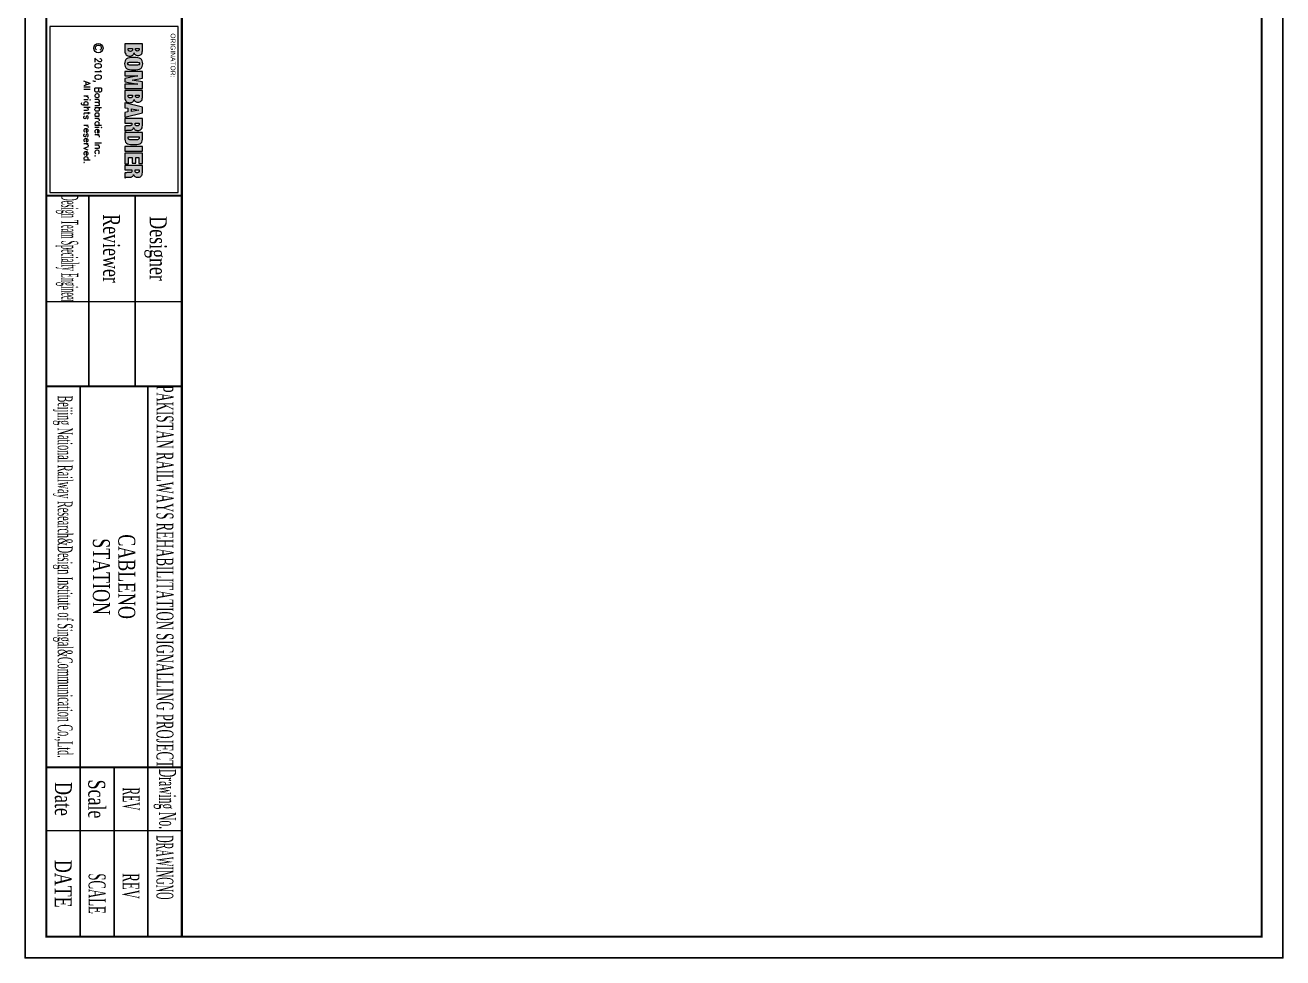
# Model space of a CAD drawing. Header units: millimetres. Extents: x -165 to 132, y -395 to 25.
# Drawn here: x -164.5 to 132.5, y -395 to -174.8 of the extents above; entities that cross this region are included whole.
import ezdxf
from ezdxf.enums import TextEntityAlignment as Align

# ---------------------------------------------------------------- set-up
doc = ezdxf.new("R2010")
doc.units = ezdxf.units.MM
doc.styles.add('CHINESE', font='TIMES.TTF', dxfattribs={"width": 0.9})
doc.styles.add('GL', font='romans.shx')
doc.styles.add('TITLE', font='ARIAL.TTF')

msp = doc.modelspace()

# ---------------------------------------------------------------- hatches: boundary and pattern name
at = {"lineweight": 0}
h = msp.add_hatch(color=7, dxfattribs=at)
h.paths.add_polyline_path([(-140.95, -207.9), (-136.81, -207.9), (-136.81, -209.59), (-136.83, -209.87), (-136.89, -210.11), (-136.99, -210.31), (-137.12, -210.46), (-137.28, -210.58), (-137.47, -210.66), (-137.68, -210.71), (-137.91, -210.72), (-138.11, -210.71), (-138.29, -210.68), (-138.45, -210.63), (-138.58, -210.55), (-138.7, -210.46), (-138.79, -210.33), (-138.86, -210.19), (-138.9, -209.99), (-138.94, -210.19), (-139, -210.34), (-139.08, -210.46), (-139.19, -210.55), (-139.32, -210.62), (-139.47, -210.66), (-139.64, -210.69), (-139.84, -210.69), (-140.19, -210.69), (-140.27, -210.69), (-140.41, -210.69), (-140.71, -210.71), (-140.8, -210.77), (-140.95, -210.86), (-140.95, -209.72), (-140.86, -209.69), (-140.76, -209.66), (-140.65, -209.64), (-140.54, -209.63), (-140.43, -209.62), (-140.33, -209.62), (-139.79, -209.62), (-139.47, -209.58), (-139.29, -209.43), (-139.29, -208.98), (-140.95, -208.98)])
h.paths.add_polyline_path([(-138.56, -209.33), (-138.56, -208.98), (-137.59, -208.98), (-137.59, -209.33), (-137.7, -209.59), (-138.06, -209.66), (-138.42, -209.59)], flags=16)
h.paths.add_polyline_path([(-140.95, -205), (-136.81, -205), (-136.81, -207.45), (-137.69, -207.45), (-137.69, -206.08), (-138.4, -206.08), (-138.4, -207.36), (-139.25, -207.36), (-139.25, -206.08), (-140.07, -206.08), (-140.07, -207.5), (-140.95, -207.5)])
h.paths.add_polyline_path([(-140.95, -203.43), (-136.81, -203.43), (-136.81, -204.51), (-140.95, -204.51)])
h.paths.add_polyline_path([(-140.95, -200.12), (-136.81, -200.12), (-136.81, -201.69), (-136.85, -202.1), (-136.98, -202.42), (-137.18, -202.65), (-137.44, -202.81), (-137.75, -202.91), (-138.1, -202.97), (-138.48, -202.99), (-138.88, -203), (-139.28, -202.99), (-139.66, -202.97), (-140.01, -202.91), (-140.33, -202.81), (-140.58, -202.65), (-140.78, -202.42), (-140.91, -202.1), (-140.95, -201.69)])
h.paths.add_polyline_path([(-140.17, -201.2), (-137.59, -201.2), (-137.59, -201.52), (-137.67, -201.77), (-138.06, -201.86), (-138.51, -201.88), (-138.88, -201.88), (-139.26, -201.88), (-139.7, -201.86), (-140.09, -201.77), (-140.17, -201.53)], flags=16)
h.paths.add_polyline_path([(-140.95, -196.83), (-136.81, -196.83), (-136.81, -198.52), (-136.83, -198.8), (-136.89, -199.04), (-136.99, -199.24), (-137.12, -199.39), (-137.28, -199.51), (-137.47, -199.59), (-137.68, -199.64), (-137.91, -199.65), (-138.11, -199.64), (-138.29, -199.61), (-138.45, -199.56), (-138.58, -199.48), (-138.7, -199.38), (-138.79, -199.26), (-138.86, -199.11), (-138.9, -198.92), (-138.94, -199.12), (-139, -199.27), (-139.08, -199.39), (-139.19, -199.48), (-139.32, -199.54), (-139.47, -199.59), (-139.64, -199.61), (-139.84, -199.62), (-140.19, -199.62), (-140.27, -199.62), (-140.41, -199.62), (-140.71, -199.64), (-140.8, -199.69), (-140.95, -199.79), (-140.95, -198.65), (-140.86, -198.61), (-140.76, -198.59), (-140.65, -198.57), (-140.54, -198.55), (-140.43, -198.55), (-140.33, -198.54), (-139.79, -198.54), (-139.47, -198.51), (-139.29, -198.36), (-139.29, -197.91), (-140.95, -197.91)])
h.paths.add_polyline_path([(-138.56, -197.91), (-137.59, -197.91), (-137.59, -198.26), (-137.7, -198.52), (-138.06, -198.59), (-138.42, -198.51), (-138.56, -198.25)], flags=16)
h.paths.add_polyline_path([(-140.95, -193.16), (-136.81, -194.17), (-136.81, -195.52), (-140.95, -196.53), (-140.95, -195.38), (-140.23, -195.27), (-140.23, -194.41), (-140.95, -194.3)])
h.paths.add_polyline_path([(-139.41, -194.54), (-137.62, -194.84), (-139.41, -195.15)], flags=16)
h.paths.add_polyline_path([(-140.95, -190.22), (-136.81, -190.22), (-136.81, -191.85), (-136.83, -192.12), (-136.88, -192.35), (-136.97, -192.55), (-137.09, -192.7), (-137.24, -192.83), (-137.42, -192.91), (-137.62, -192.96), (-137.84, -192.98), (-138, -192.97), (-138.16, -192.94), (-138.31, -192.89), (-138.44, -192.83), (-138.55, -192.74), (-138.65, -192.63), (-138.72, -192.49), (-138.78, -192.31), (-138.82, -192.52), (-138.89, -192.68), (-138.99, -192.81), (-139.11, -192.92), (-139.25, -193), (-139.41, -193.05), (-139.57, -193.08), (-139.73, -193.1), (-139.99, -193.08), (-140.22, -193.03), (-140.43, -192.94), (-140.61, -192.81), (-140.76, -192.64), (-140.86, -192.42), (-140.93, -192.16), (-140.95, -191.85)])
h.paths.add_polyline_path([(-138.43, -191.3), (-137.59, -191.3), (-137.59, -191.74), (-137.88, -191.91), (-138.23, -191.88), (-138.43, -191.69)], flags=16)
h.paths.add_polyline_path([(-140.17, -191.3), (-139.16, -191.3), (-139.16, -191.78), (-139.49, -192), (-139.95, -191.96), (-140.17, -191.74)], flags=16)
h.paths.add_polyline_path([(-140.95, -185.77), (-136.81, -185.77), (-136.81, -187.32), (-139.3, -187.76), (-136.81, -188.2), (-136.81, -189.74), (-140.95, -189.74), (-140.95, -188.73), (-137.81, -188.73), (-140.95, -188.15), (-140.95, -187.37), (-137.81, -186.78), (-140.95, -186.78)])
h.paths.add_polyline_path([(-141.03, -183.89), (-141, -183.51), (-140.92, -183.19), (-140.76, -182.93), (-140.54, -182.73), (-140.24, -182.58), (-139.87, -182.48), (-139.42, -182.43), (-138.88, -182.41), (-138.34, -182.43), (-137.89, -182.48), (-137.52, -182.58), (-137.22, -182.73), (-137, -182.93), (-136.85, -183.19), (-136.76, -183.51), (-136.73, -183.89), (-136.76, -184.27), (-136.85, -184.58), (-137, -184.84), (-137.22, -185.04), (-137.52, -185.19), (-137.89, -185.29), (-138.34, -185.35), (-138.88, -185.37), (-139.42, -185.35), (-139.87, -185.29), (-140.24, -185.19), (-140.54, -185.04), (-140.76, -184.84), (-140.92, -184.58), (-141, -184.27)])
h.paths.add_polyline_path([(-140.32, -184.03), (-140.28, -183.67), (-139.94, -183.56), (-139.58, -183.53), (-139.27, -183.52), (-138.88, -183.52), (-138.5, -183.52), (-138.02, -183.54), (-137.66, -183.6), (-137.44, -183.75), (-137.49, -184.1), (-137.81, -184.22), (-138.19, -184.24), (-138.5, -184.25), (-138.88, -184.25), (-139.27, -184.25), (-139.75, -184.24), (-140.11, -184.18)], flags=16)
h.paths.add_polyline_path([(-140.95, -179.22), (-136.81, -179.22), (-136.81, -180.85), (-136.83, -181.12), (-136.88, -181.35), (-136.97, -181.55), (-137.09, -181.7), (-137.24, -181.83), (-137.42, -181.91), (-137.62, -181.96), (-137.84, -181.98), (-138, -181.97), (-138.16, -181.94), (-138.31, -181.9), (-138.44, -181.83), (-138.55, -181.74), (-138.65, -181.63), (-138.72, -181.49), (-138.78, -181.31), (-138.82, -181.52), (-138.89, -181.68), (-138.99, -181.81), (-139.11, -181.92), (-139.25, -182), (-139.41, -182.05), (-139.57, -182.09), (-139.73, -182.1), (-139.99, -182.08), (-140.22, -182.03), (-140.43, -181.94), (-140.61, -181.81), (-140.76, -181.64), (-140.86, -181.42), (-140.93, -181.16), (-140.95, -180.85)])
h.paths.add_polyline_path([(-138.43, -180.3), (-137.59, -180.3), (-137.59, -180.74), (-137.88, -180.91), (-138.23, -180.88), (-138.43, -180.69)], flags=16)
h.paths.add_polyline_path([(-140.17, -180.3), (-139.16, -180.3), (-139.16, -180.78), (-139.49, -181), (-139.95, -180.96), (-140.17, -180.74)], flags=16)

# ---------------------------------------------------------------- linework, layer by layer
for p, q in [((-149.5, -215.05), (-149.5, -260.05)), ((-138.5, -215.05), (-138.5, -260.05)), ((-151.5, -260), (-151.5, -390)), ((-143.5, -350), (-143.5, -390)), ((-135.5, -350), (-135.5, -390))]:
    msp.add_line(p, q)
at = {"color": 0, "ltscale": 0.8}
msp.add_line((-135.5, -260), (-135.5, -350), dxfattribs=at)
msp.add_lwpolyline([(-164.5, 25), (-164.5, -395), (132.5, -395), (132.5, 25)], close=True)
at = {"const_width": 0.5}
for points in [[(-159.5, 0), (-159.5, -390), (127.5, -390), (127.5, 0)], [(-159.5, -215.05), (-159.5, -390), (-127.5, -390), (-127.5, -215.05)]]:
    msp.add_lwpolyline(points, close=True, dxfattribs=at)
at = {"lineweight": 0, "const_width": 0.5, "flags": 128}
for points in [[(-127.5, -93.05), (-159.5, -93.05), (-159.5, -215.05), (-127.5, -215.05)], [(-127.5, -215.05), (-127.5, -93.3)]]:
    msp.add_lwpolyline(points, dxfattribs=at)
at = {"lineweight": 0, "flags": 128}
msp.add_lwpolyline([(-158.68, -175.14), (-158.68, -214.3), (-128.36, -214.3), (-128.36, -175.14)], close=True, dxfattribs=at)
at = {"color": 7, "lineweight": 0, "flags": 128}
for points in [[(-139.41, -182.05), (-139.25, -182), (-139.11, -181.92), (-138.99, -181.81), (-138.89, -181.68), (-138.82, -181.52), (-138.78, -181.33), (-138.77, -181.33), (-138.72, -181.49), (-138.65, -181.63), (-138.55, -181.74), (-138.44, -181.83), (-138.31, -181.9), (-138.16, -181.94), (-138, -181.97), (-137.84, -181.98), (-137.62, -181.96), (-137.42, -181.91), (-137.24, -181.83), (-137.09, -181.7), (-136.97, -181.55), (-136.88, -181.35), (-136.83, -181.12), (-136.81, -180.85), (-136.81, -179.22), (-140.95, -179.22), (-140.95, -180.85), (-140.93, -181.16), (-140.86, -181.42), (-140.76, -181.64), (-140.61, -181.81), (-140.43, -181.94), (-140.22, -182.03), (-139.99, -182.08), (-139.73, -182.1), (-139.57, -182.09)], [(-139.41, -182.05), (-139.25, -182), (-139.11, -181.92), (-138.99, -181.81), (-138.89, -181.68), (-138.82, -181.52), (-138.78, -181.33), (-138.77, -181.33), (-138.72, -181.49), (-138.65, -181.63), (-138.55, -181.74), (-138.44, -181.83), (-138.31, -181.9), (-138.16, -181.94), (-138, -181.97), (-137.84, -181.98), (-137.62, -181.96), (-137.42, -181.91), (-137.24, -181.83), (-137.09, -181.7), (-136.97, -181.55), (-136.88, -181.35), (-136.83, -181.12), (-136.81, -180.85), (-136.81, -179.22), (-140.95, -179.22), (-140.95, -180.85), (-140.93, -181.16), (-140.86, -181.42), (-140.76, -181.64), (-140.61, -181.81), (-140.43, -181.94), (-140.22, -182.03), (-139.99, -182.08), (-139.73, -182.1), (-139.57, -182.09)], [(-139.55, -180.97), (-139.66, -180.98), (-139.78, -180.97), (-139.89, -180.95), (-139.97, -180.91), (-140.05, -180.86), (-140.1, -180.81), (-140.14, -180.74), (-140.17, -180.67), (-140.17, -180.6), (-140.17, -180.3), (-139.16, -180.3), (-139.16, -180.6), (-139.17, -180.67), (-139.2, -180.74), (-139.24, -180.81), (-139.29, -180.86), (-139.37, -180.91), (-139.45, -180.95)], [(-139.55, -180.97), (-139.66, -180.98), (-139.78, -180.97), (-139.89, -180.95), (-139.97, -180.91), (-140.05, -180.86), (-140.1, -180.81), (-140.14, -180.74), (-140.17, -180.67), (-140.17, -180.6), (-140.17, -180.3), (-139.16, -180.3), (-139.16, -180.6), (-139.17, -180.67), (-139.2, -180.74), (-139.24, -180.81), (-139.29, -180.86), (-139.37, -180.91), (-139.45, -180.95)], [(-138.4, -180.7), (-138.42, -180.64), (-138.43, -180.56), (-138.43, -180.3), (-137.59, -180.3), (-137.59, -180.56), (-137.6, -180.64), (-137.62, -180.7), (-137.66, -180.76), (-137.71, -180.81), (-137.78, -180.85), (-137.85, -180.88), (-137.93, -180.89), (-138.01, -180.9), (-138.1, -180.89), (-138.17, -180.88), (-138.24, -180.85), (-138.31, -180.81), (-138.36, -180.76)], [(-138.4, -180.7), (-138.42, -180.64), (-138.43, -180.56), (-138.43, -180.3), (-137.59, -180.3), (-137.59, -180.56), (-137.6, -180.64), (-137.62, -180.7), (-137.66, -180.76), (-137.71, -180.81), (-137.78, -180.85), (-137.85, -180.88), (-137.93, -180.89), (-138.01, -180.9), (-138.1, -180.89), (-138.17, -180.88), (-138.24, -180.85), (-138.31, -180.81), (-138.36, -180.76)], [(-139.42, -185.35), (-138.88, -185.37), (-138.34, -185.35), (-137.89, -185.29), (-137.52, -185.19), (-137.22, -185.04), (-137, -184.84), (-136.85, -184.58), (-136.76, -184.27), (-136.73, -183.89), (-136.76, -183.51), (-136.85, -183.19), (-137, -182.93), (-137.22, -182.73), (-137.52, -182.58), (-137.89, -182.48), (-138.34, -182.43), (-138.88, -182.41), (-139.42, -182.43), (-139.87, -182.48), (-140.24, -182.58), (-140.54, -182.73), (-140.76, -182.93), (-140.92, -183.19), (-141, -183.51), (-141.03, -183.89), (-141, -184.27), (-140.92, -184.58), (-140.76, -184.84), (-140.54, -185.04), (-140.24, -185.19), (-139.87, -185.29)], [(-139.42, -185.35), (-138.88, -185.37), (-138.34, -185.35), (-137.89, -185.29), (-137.52, -185.19), (-137.22, -185.04), (-137, -184.84), (-136.85, -184.58), (-136.76, -184.27), (-136.73, -183.89), (-136.76, -183.51), (-136.85, -183.19), (-137, -182.93), (-137.22, -182.73), (-137.52, -182.58), (-137.89, -182.48), (-138.34, -182.43), (-138.88, -182.41), (-139.42, -182.43), (-139.87, -182.48), (-140.24, -182.58), (-140.54, -182.73), (-140.76, -182.93), (-140.92, -183.19), (-141, -183.51), (-141.03, -183.89), (-141, -184.27), (-140.92, -184.58), (-140.76, -184.84), (-140.54, -185.04), (-140.24, -185.19), (-139.87, -185.29)], [(-139.27, -183.52), (-138.88, -183.52), (-138.5, -183.52), (-138.19, -183.53), (-137.94, -183.55), (-137.75, -183.58), (-137.61, -183.62), (-137.52, -183.69), (-137.47, -183.78), (-137.46, -183.89), (-137.47, -184), (-137.52, -184.08), (-137.61, -184.15), (-137.75, -184.19), (-137.94, -184.23), (-138.19, -184.24), (-138.5, -184.25), (-138.88, -184.25), (-139.27, -184.25), (-139.58, -184.24), (-139.82, -184.23), (-140.01, -184.19), (-140.15, -184.15), (-140.24, -184.08), (-140.29, -184), (-140.3, -183.89), (-140.29, -183.78), (-140.24, -183.69), (-140.15, -183.62), (-140.01, -183.58), (-139.82, -183.55), (-139.58, -183.53)], [(-139.27, -183.52), (-138.88, -183.52), (-138.5, -183.52), (-138.19, -183.53), (-137.94, -183.55), (-137.75, -183.58), (-137.61, -183.62), (-137.52, -183.69), (-137.47, -183.78), (-137.46, -183.89), (-137.47, -184), (-137.52, -184.08), (-137.61, -184.15), (-137.75, -184.19), (-137.94, -184.23), (-138.19, -184.24), (-138.5, -184.25), (-138.88, -184.25), (-139.27, -184.25), (-139.58, -184.24), (-139.82, -184.23), (-140.01, -184.19), (-140.15, -184.15), (-140.24, -184.08), (-140.29, -184), (-140.3, -183.89), (-140.29, -183.78), (-140.24, -183.69), (-140.15, -183.62), (-140.01, -183.58), (-139.82, -183.55), (-139.58, -183.53)], [(-137.86, -188.72), (-137.86, -188.73), (-140.95, -188.73), (-140.95, -189.74), (-136.81, -189.74), (-136.81, -188.2), (-139.26, -187.77), (-139.26, -187.75), (-136.81, -187.32), (-136.81, -185.77), (-140.95, -185.77), (-140.95, -186.78), (-137.86, -186.78), (-137.86, -186.8), (-140.95, -187.37), (-140.95, -188.15)], [(-137.86, -188.72), (-137.86, -188.73), (-140.95, -188.73), (-140.95, -189.74), (-136.81, -189.74), (-136.81, -188.2), (-139.26, -187.77), (-139.26, -187.75), (-136.81, -187.32), (-136.81, -185.77), (-140.95, -185.77), (-140.95, -186.78), (-137.86, -186.78), (-137.86, -186.8), (-140.95, -187.37), (-140.95, -188.15)], [(-139.57, -193.08), (-139.41, -193.05), (-139.25, -193), (-139.11, -192.92), (-138.99, -192.81), (-138.89, -192.68), (-138.82, -192.52), (-138.78, -192.33), (-138.77, -192.33), (-138.72, -192.49), (-138.65, -192.63), (-138.55, -192.74), (-138.44, -192.83), (-138.31, -192.89), (-138.16, -192.94), (-138, -192.97), (-137.84, -192.98), (-137.62, -192.96), (-137.42, -192.91), (-137.24, -192.83), (-137.09, -192.7), (-136.97, -192.55), (-136.88, -192.35), (-136.83, -192.12), (-136.81, -191.85), (-136.81, -190.22), (-140.95, -190.22), (-140.95, -191.85), (-140.93, -192.16), (-140.86, -192.42), (-140.76, -192.64), (-140.61, -192.81), (-140.43, -192.94), (-140.22, -193.03), (-139.99, -193.08), (-139.73, -193.1)], [(-139.57, -193.08), (-139.41, -193.05), (-139.25, -193), (-139.11, -192.92), (-138.99, -192.81), (-138.89, -192.68), (-138.82, -192.52), (-138.78, -192.33), (-138.77, -192.33), (-138.72, -192.49), (-138.65, -192.63), (-138.55, -192.74), (-138.44, -192.83), (-138.31, -192.89), (-138.16, -192.94), (-138, -192.97), (-137.84, -192.98), (-137.62, -192.96), (-137.42, -192.91), (-137.24, -192.83), (-137.09, -192.7), (-136.97, -192.55), (-136.88, -192.35), (-136.83, -192.12), (-136.81, -191.85), (-136.81, -190.22), (-140.95, -190.22), (-140.95, -191.85), (-140.93, -192.16), (-140.86, -192.42), (-140.76, -192.64), (-140.61, -192.81), (-140.43, -192.94), (-140.22, -193.03), (-139.99, -193.08), (-139.73, -193.1)], [(-139.16, -191.3), (-139.16, -191.6), (-139.17, -191.67), (-139.2, -191.74), (-139.24, -191.81), (-139.29, -191.86), (-139.37, -191.91), (-139.45, -191.95), (-139.55, -191.97), (-139.66, -191.98), (-139.78, -191.97), (-139.89, -191.95), (-139.97, -191.91), (-140.05, -191.86), (-140.1, -191.81), (-140.14, -191.74), (-140.17, -191.67), (-140.17, -191.6), (-140.17, -191.3)], [(-139.16, -191.3), (-139.16, -191.6), (-139.17, -191.67), (-139.2, -191.74), (-139.24, -191.81), (-139.29, -191.86), (-139.37, -191.91), (-139.45, -191.95), (-139.55, -191.97), (-139.66, -191.98), (-139.78, -191.97), (-139.89, -191.95), (-139.97, -191.91), (-140.05, -191.86), (-140.1, -191.81), (-140.14, -191.74), (-140.17, -191.67), (-140.17, -191.6), (-140.17, -191.3)], [(-138.43, -191.3), (-137.59, -191.3), (-137.59, -191.56), (-137.6, -191.64), (-137.62, -191.7), (-137.66, -191.76), (-137.71, -191.81), (-137.78, -191.85), (-137.85, -191.88), (-137.93, -191.89), (-138.01, -191.9), (-138.1, -191.89), (-138.17, -191.88), (-138.24, -191.85), (-138.31, -191.81), (-138.36, -191.76), (-138.4, -191.7), (-138.42, -191.64), (-138.43, -191.56)], [(-138.43, -191.3), (-137.59, -191.3), (-137.59, -191.56), (-137.6, -191.64), (-137.62, -191.7), (-137.66, -191.76), (-137.71, -191.81), (-137.78, -191.85), (-137.85, -191.88), (-137.93, -191.89), (-138.01, -191.9), (-138.1, -191.89), (-138.17, -191.88), (-138.24, -191.85), (-138.31, -191.81), (-138.36, -191.76), (-138.4, -191.7), (-138.42, -191.64), (-138.43, -191.56)], [(-136.81, -195.52), (-136.81, -194.17), (-140.95, -193.16), (-140.95, -194.3), (-140.23, -194.41), (-140.23, -195.27), (-140.95, -195.38), (-140.95, -196.53)], [(-136.81, -195.52), (-136.81, -194.17), (-140.95, -193.16), (-140.95, -194.3), (-140.23, -194.41), (-140.23, -195.27), (-140.95, -195.38), (-140.95, -196.53)], [(-139.41, -195.15), (-139.41, -194.54), (-137.65, -194.84), (-137.65, -194.85)], [(-139.41, -195.15), (-139.41, -194.54), (-137.65, -194.84), (-137.65, -194.85)], [(-139.29, -197.91), (-139.29, -198.19), (-139.3, -198.28), (-139.32, -198.35), (-139.36, -198.42), (-139.41, -198.46), (-139.49, -198.5), (-139.59, -198.52), (-139.72, -198.54), (-139.88, -198.54), (-140.16, -198.54), (-140.24, -198.54), (-140.33, -198.54), (-140.43, -198.55), (-140.54, -198.55), (-140.65, -198.57), (-140.76, -198.59), (-140.86, -198.61), (-140.95, -198.65), (-140.95, -199.8), (-140.89, -199.8), (-140.88, -199.77), (-140.87, -199.75), (-140.85, -199.73), (-140.83, -199.72), (-140.82, -199.71), (-140.8, -199.69), (-140.78, -199.68), (-140.77, -199.68), (-140.73, -199.66), (-140.67, -199.64), (-140.61, -199.63), (-140.53, -199.63), (-140.45, -199.62), (-140.36, -199.62), (-140.27, -199.62), (-140.19, -199.62), (-139.84, -199.62), (-139.64, -199.61), (-139.47, -199.59), (-139.32, -199.54), (-139.19, -199.48), (-139.08, -199.39), (-139, -199.27), (-138.94, -199.12), (-138.91, -198.94), (-138.9, -198.94), (-138.86, -199.11), (-138.79, -199.26), (-138.7, -199.38), (-138.58, -199.48), (-138.45, -199.56), (-138.29, -199.61), (-138.11, -199.64), (-137.91, -199.65), (-137.68, -199.64), (-137.47, -199.59), (-137.28, -199.51), (-137.12, -199.39), (-136.99, -199.24), (-136.89, -199.04), (-136.83, -198.8), (-136.81, -198.52), (-136.81, -196.83), (-140.95, -196.83), (-140.95, -197.91)], [(-139.29, -197.91), (-139.29, -198.19), (-139.3, -198.28), (-139.32, -198.35), (-139.36, -198.42), (-139.41, -198.46), (-139.49, -198.5), (-139.59, -198.52), (-139.72, -198.54), (-139.88, -198.54), (-140.16, -198.54), (-140.24, -198.54), (-140.33, -198.54), (-140.43, -198.55), (-140.54, -198.55), (-140.65, -198.57), (-140.76, -198.59), (-140.86, -198.61), (-140.95, -198.65), (-140.95, -199.8), (-140.89, -199.8), (-140.88, -199.77), (-140.87, -199.75), (-140.85, -199.73), (-140.83, -199.72), (-140.82, -199.71), (-140.8, -199.69), (-140.78, -199.68), (-140.77, -199.68), (-140.73, -199.66), (-140.67, -199.64), (-140.61, -199.63), (-140.53, -199.63), (-140.45, -199.62), (-140.36, -199.62), (-140.27, -199.62), (-140.19, -199.62), (-139.84, -199.62), (-139.64, -199.61), (-139.47, -199.59), (-139.32, -199.54), (-139.19, -199.48), (-139.08, -199.39), (-139, -199.27), (-138.94, -199.12), (-138.91, -198.94), (-138.9, -198.94), (-138.86, -199.11), (-138.79, -199.26), (-138.7, -199.38), (-138.58, -199.48), (-138.45, -199.56), (-138.29, -199.61), (-138.11, -199.64), (-137.91, -199.65), (-137.68, -199.64), (-137.47, -199.59), (-137.28, -199.51), (-137.12, -199.39), (-136.99, -199.24), (-136.89, -199.04), (-136.83, -198.8), (-136.81, -198.52), (-136.81, -196.83), (-140.95, -196.83), (-140.95, -197.91)], [(-138.56, -197.91), (-137.59, -197.91), (-137.59, -198.11), (-137.59, -198.23), (-137.61, -198.32), (-137.65, -198.4), (-137.7, -198.46), (-137.77, -198.51), (-137.85, -198.55), (-137.95, -198.57), (-138.07, -198.57), (-138.18, -198.56), (-138.27, -198.54), (-138.35, -198.51), (-138.43, -198.46), (-138.48, -198.4), (-138.53, -198.32), (-138.55, -198.23), (-138.56, -198.12)], [(-138.56, -197.91), (-137.59, -197.91), (-137.59, -198.11), (-137.59, -198.23), (-137.61, -198.32), (-137.65, -198.4), (-137.7, -198.46), (-137.77, -198.51), (-137.85, -198.55), (-137.95, -198.57), (-138.07, -198.57), (-138.18, -198.56), (-138.27, -198.54), (-138.35, -198.51), (-138.43, -198.46), (-138.48, -198.4), (-138.53, -198.32), (-138.55, -198.23), (-138.56, -198.12)], [(-138.88, -203), (-138.48, -202.99), (-138.1, -202.97), (-137.75, -202.91), (-137.44, -202.81), (-137.18, -202.65), (-136.98, -202.42), (-136.85, -202.1), (-136.81, -201.69), (-136.81, -200.12), (-140.95, -200.12), (-140.95, -201.69), (-140.91, -202.1), (-140.78, -202.42), (-140.58, -202.65), (-140.33, -202.81), (-140.01, -202.91), (-139.66, -202.97), (-139.28, -202.99)], [(-138.88, -203), (-138.48, -202.99), (-138.1, -202.97), (-137.75, -202.91), (-137.44, -202.81), (-137.18, -202.65), (-136.98, -202.42), (-136.85, -202.1), (-136.81, -201.69), (-136.81, -200.12), (-140.95, -200.12), (-140.95, -201.69), (-140.91, -202.1), (-140.78, -202.42), (-140.58, -202.65), (-140.33, -202.81), (-140.01, -202.91), (-139.66, -202.97), (-139.28, -202.99)], [(-137.59, -201.2), (-137.59, -201.42), (-137.6, -201.56), (-137.63, -201.66), (-137.7, -201.75), (-137.81, -201.8), (-137.98, -201.84), (-138.21, -201.87), (-138.51, -201.88), (-138.88, -201.88), (-139.26, -201.88), (-139.56, -201.87), (-139.78, -201.84), (-139.95, -201.8), (-140.06, -201.75), (-140.13, -201.66), (-140.16, -201.56), (-140.17, -201.42), (-140.17, -201.2)], [(-137.59, -201.2), (-137.59, -201.42), (-137.6, -201.56), (-137.63, -201.66), (-137.7, -201.75), (-137.81, -201.8), (-137.98, -201.84), (-138.21, -201.87), (-138.51, -201.88), (-138.88, -201.88), (-139.26, -201.88), (-139.56, -201.87), (-139.78, -201.84), (-139.95, -201.8), (-140.06, -201.75), (-140.13, -201.66), (-140.16, -201.56), (-140.17, -201.42), (-140.17, -201.2)], [(-136.81, -204.51), (-136.81, -203.43), (-140.95, -203.43), (-140.95, -204.51)], [(-136.81, -204.51), (-136.81, -203.43), (-140.95, -203.43), (-140.95, -204.51)], [(-138.4, -207.36), (-138.4, -206.08), (-137.69, -206.08), (-137.69, -207.45), (-136.81, -207.45), (-136.81, -205), (-140.95, -205), (-140.95, -207.5), (-140.07, -207.5), (-140.07, -206.08), (-139.25, -206.08), (-139.25, -207.36)], [(-138.4, -207.36), (-138.4, -206.08), (-137.69, -206.08), (-137.69, -207.45), (-136.81, -207.45), (-136.81, -205), (-140.95, -205), (-140.95, -207.5), (-140.07, -207.5), (-140.07, -206.08), (-139.25, -206.08), (-139.25, -207.36)], [(-138.58, -210.55), (-138.45, -210.63), (-138.29, -210.68), (-138.11, -210.71), (-137.91, -210.72), (-137.68, -210.71), (-137.47, -210.66), (-137.28, -210.58), (-137.12, -210.46), (-136.99, -210.31), (-136.89, -210.11), (-136.83, -209.87), (-136.81, -209.59), (-136.81, -207.9), (-140.95, -207.9), (-140.95, -208.98), (-139.29, -208.98), (-139.29, -209.26), (-139.3, -209.35), (-139.32, -209.43), (-139.36, -209.49), (-139.41, -209.54), (-139.49, -209.57), (-139.59, -209.6), (-139.72, -209.61), (-139.88, -209.62), (-140.16, -209.62), (-140.24, -209.62), (-140.33, -209.62), (-140.43, -209.62), (-140.54, -209.63), (-140.65, -209.64), (-140.76, -209.66), (-140.86, -209.69), (-140.95, -209.72), (-140.95, -210.87), (-140.89, -210.87), (-140.88, -210.84), (-140.87, -210.83), (-140.85, -210.81), (-140.83, -210.79), (-140.82, -210.78), (-140.8, -210.77), (-140.78, -210.76), (-140.77, -210.75), (-140.73, -210.73), (-140.67, -210.72), (-140.61, -210.71), (-140.53, -210.7), (-140.45, -210.7), (-140.36, -210.69), (-140.27, -210.69), (-140.19, -210.69), (-139.84, -210.69), (-139.64, -210.69), (-139.47, -210.66), (-139.32, -210.62), (-139.19, -210.55), (-139.08, -210.46), (-139, -210.34), (-138.94, -210.19), (-138.91, -210.02), (-138.9, -210.02), (-138.86, -210.19), (-138.79, -210.33), (-138.7, -210.46)], [(-138.58, -210.55), (-138.45, -210.63), (-138.29, -210.68), (-138.11, -210.71), (-137.91, -210.72), (-137.68, -210.71), (-137.47, -210.66), (-137.28, -210.58), (-137.12, -210.46), (-136.99, -210.31), (-136.89, -210.11), (-136.83, -209.87), (-136.81, -209.59), (-136.81, -207.9), (-140.95, -207.9), (-140.95, -208.98), (-139.29, -208.98), (-139.29, -209.26), (-139.3, -209.35), (-139.32, -209.43), (-139.36, -209.49), (-139.41, -209.54), (-139.49, -209.57), (-139.59, -209.6), (-139.72, -209.61), (-139.88, -209.62), (-140.16, -209.62), (-140.24, -209.62), (-140.33, -209.62), (-140.43, -209.62), (-140.54, -209.63), (-140.65, -209.64), (-140.76, -209.66), (-140.86, -209.69), (-140.95, -209.72), (-140.95, -210.87), (-140.89, -210.87), (-140.88, -210.84), (-140.87, -210.83), (-140.85, -210.81), (-140.83, -210.79), (-140.82, -210.78), (-140.8, -210.77), (-140.78, -210.76), (-140.77, -210.75), (-140.73, -210.73), (-140.67, -210.72), (-140.61, -210.71), (-140.53, -210.7), (-140.45, -210.7), (-140.36, -210.69), (-140.27, -210.69), (-140.19, -210.69), (-139.84, -210.69), (-139.64, -210.69), (-139.47, -210.66), (-139.32, -210.62), (-139.19, -210.55), (-139.08, -210.46), (-139, -210.34), (-138.94, -210.19), (-138.91, -210.02), (-138.9, -210.02), (-138.86, -210.19), (-138.79, -210.33), (-138.7, -210.46)], [(-138.56, -208.98), (-137.59, -208.98), (-137.59, -209.19), (-137.59, -209.3), (-137.61, -209.39), (-137.65, -209.47), (-137.7, -209.54), (-137.77, -209.58), (-137.85, -209.62), (-137.95, -209.64), (-138.07, -209.65), (-138.18, -209.64), (-138.27, -209.62), (-138.35, -209.58), (-138.43, -209.53), (-138.48, -209.47), (-138.53, -209.39), (-138.55, -209.3), (-138.56, -209.19)], [(-138.56, -208.98), (-137.59, -208.98), (-137.59, -209.19), (-137.59, -209.3), (-137.61, -209.39), (-137.65, -209.47), (-137.7, -209.54), (-137.77, -209.58), (-137.85, -209.62), (-137.95, -209.64), (-138.07, -209.65), (-138.18, -209.64), (-138.27, -209.62), (-138.35, -209.58), (-138.43, -209.53), (-138.48, -209.47), (-138.53, -209.39), (-138.55, -209.3), (-138.56, -209.19)]]:
    msp.add_lwpolyline(points, close=True, dxfattribs=at)
for points, const_width in [([(-127.5, -240.05), (-159.5, -240.05)], 0.3), ([(-127.5, -260.05), (-159.5, -260.05)], 0.5), ([(-127.5, -350), (-159.5, -350)], 0.5), ([(-127.5, -365), (-159.5, -365)], 0.3)]:
    msp.add_lwpolyline(points, dxfattribs=dict(const_width=const_width))
at = {"color": 7, "lineweight": 0}
msp.add_circle((-147.21, -180.22, -107824.82), 1.1, dxfattribs=at)

# ---------------------------------------------------------------- texts
at = {"lineweight": 0, "style": 'TITLE'}
msp.add_text('ORIGINATOR:', height=1.125, rotation=270, dxfattribs=at).set_placement((-129.01, -176.73), align=Align.TOP_LEFT)
at = {"color": 7, "lineweight": 0, "style": 'GL'}
msp.add_text('C', height=1.54, rotation=270, dxfattribs=at).set_placement((-147.21, -180.11, -107824.82), align=Align.MIDDLE_CENTER)
at = {"style": 'CHINESE'}
for s, height, width, p in [('Design Team Specialty Engineer', 4, 0.3, (-154.5, -227.55)), ('Reviewer', 4, 0.7, (-144.1, -227.55)), ('Designer', 4, 0.7, (-133.7, -227.55)), ('PAKISTAN RAILWAYS REHABILITATION SIGNALLING PROJECT', 4, 0.5, (-131.5, -305)), ('Beijing National Railway Research&Design Institute of Singal&Communication Co.,Ltd.', 3.5, 0.45, (-155.5, -305)), ('Scale', 4, 0.7, (-147.5, -357.5)), ('Drawing No.', 4, 0.45, (-131.5, -357.5)), ('Date', 4, 0.7, (-155.5, -357.5)), ('REV', 4, 0.45, (-139.5, -357.5))]:
    msp.add_text(s, height=height, rotation=270, dxfattribs=dict(at, width=width)).set_placement(p, align=Align.MIDDLE)
at = {"color": 7, "lineweight": 0, "insert": (-146.47, -182.43), "char_height": 1.5448, "width": 38.8337, "attachment_point": 1, "rotation": 270, "line_spacing_factor": 0.599991, "style": 'GL'}
msp.add_mtext('2010, Bombardier Inc.', dxfattribs=at)
at = {"color": 7, "lineweight": 0, "insert": (-149.12, -187.99), "char_height": 1.5448, "width": 38.8337, "attachment_point": 1, "rotation": 270, "style": 'GL'}
msp.add_mtext('All rights reserved.', dxfattribs=at)
at = {"color": 4, "style": 'CHINESE', "width": 0.7}
msp.add_attdef('STATION', text='SHAHDAD PUR STATION(SDU)', height=4, rotation=270, dxfattribs=at).set_placement((-146.5, -305), align=Align.MIDDLE)
at = {"color": 3, "style": 'CHINESE', "width": 0.7}
for tag, text, p in [('CABLENO', 'WIRING DIAGRAM FOR XXX', (-140.5, -305)), ('DATE', 'MAR-2012', (-155.5, -377.5))]:
    msp.add_attdef(tag, text=text, height=4, rotation=270, dxfattribs=at).set_placement(p, align=Align.MIDDLE)
at = {"color": 4, "style": 'CHINESE', "width": 0.4}
msp.add_attdef('DRAWINGNO', text='G10-024-SDU-04-', height=4, rotation=270, dxfattribs=at).set_placement((-131.5, -366.05), align=Align.MIDDLE_LEFT)
at = {"style": 'CHINESE', "width": 0.5}
for tag, text, p in [('SCALE', 'N/S', (-147.5, -375.05)), ('REV', '1.XX', (-139.5, -375.05))]:
    msp.add_attdef(tag, text=text, height=4, rotation=270, dxfattribs=at).set_placement(p, align=Align.MIDDLE_LEFT)

doc.saveas('drawing.dxf')
